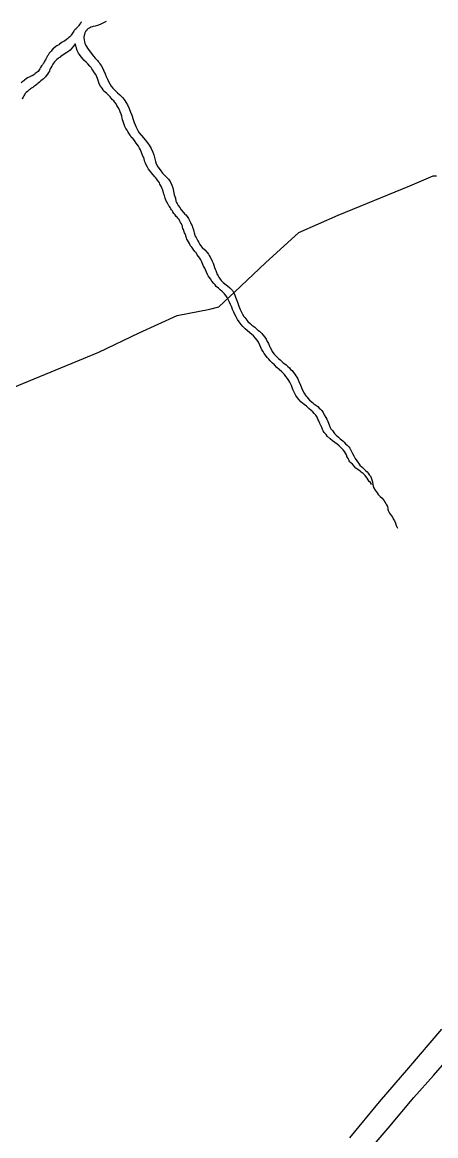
# Model space of a CAD drawing. Header units: inches. Extents: x 341797 to 347342, y 1572885 to 1580736.
# Drawn here: x 344900 to 345326, y 1575723 to 1576873 of the extents above; entities that cross this region are included whole.
import ezdxf

# ---------------------------------------------------------------- set-up
doc = ezdxf.new("R2010")
doc.units = ezdxf.units.IN
doc.header["$MEASUREMENT"] = 0
doc.layers.add('PLATS', color=6, linetype='Continuous')
doc.layers.add('STREAMS', color=131, linetype='Continuous')

msp = doc.modelspace()

# ---------------------------------------------------------------- linework, layer by layer
at = {"layer": 'PLATS', "color": 0}
for p, q in [((345299.5, 1576704.2), (345323.7, 1576714.3)), ((345323.7, 1576714.3), (345327.2, 1576714.4)), ((345225.7, 1576673.9), (345299.5, 1576704.2)), ((345184.9, 1576656.1), (345225.7, 1576673.9)), ((345150.8, 1576624.6), (345184.9, 1576656.1)), ((345118.9, 1576594.5), (345150.8, 1576624.6)), ((345102.6, 1576579.2), (345118.9, 1576594.5)), ((345059.7, 1576570.3), (345093.3, 1576576.6)), ((345093.3, 1576576.6), (345102.6, 1576579.2)), ((345020.5, 1576552.2), (345059.7, 1576570.3)), ((344978.6, 1576532.2), (345020.5, 1576552.2)), ((344884.5, 1576493.3), (344978.6, 1576532.2)), ((345298.5, 1575793.3), (345332.6, 1575833.1)), ((345323.8, 1575785.4), (345338.2, 1575801.4)), ((345268.4, 1575758.2), (345298.5, 1575793.3)), ((345303.8, 1575762.4), (345323.8, 1575785.4)), ((345237.8, 1575720.8), (345268.4, 1575758.2)), ((345277.3, 1575731), (345303.8, 1575762.4)), ((345250.3, 1575699.4), (345277.3, 1575731))]:
    msp.add_line(p, q, dxfattribs=at)
at = {"layer": 'STREAMS'}
for p, q in [((344958.8, 1576870.8), (344958.2, 1576869.9)), ((344959.9, 1576872.1), (344958.8, 1576870.8)), ((344960.3, 1576872.7), (344959.9, 1576872.1)), ((344960.7, 1576873.2), (344960.3, 1576872.7)), ((344980.9, 1576871.1), (344978.5, 1576870.1)), ((344982.2, 1576871.8), (344980.9, 1576871.1)), ((344984.3, 1576872.7), (344982.2, 1576871.8)), ((344986.2, 1576873.7), (344984.3, 1576872.7)), ((344949.7, 1576859), (344948.8, 1576858.2)), ((344950.3, 1576859.8), (344949.7, 1576859)), ((344951.5, 1576861.8), (344950.3, 1576859.8)), ((344952.2, 1576862.7), (344951.5, 1576861.8)), ((344952.8, 1576863.8), (344952.2, 1576862.7)), ((344953.4, 1576864.6), (344952.8, 1576863.8)), ((344954.2, 1576865.5), (344953.4, 1576864.6)), ((344955.4, 1576866.4), (344954.2, 1576865.5)), ((344955.8, 1576867), (344955.4, 1576866.4)), ((344956.2, 1576867.5), (344955.8, 1576867)), ((344956.8, 1576868.1), (344956.2, 1576867.5)), ((344957.7, 1576869.2), (344956.8, 1576868.1)), ((344958.2, 1576869.9), (344957.7, 1576869.2)), ((344963.5, 1576859.3), (344963.3, 1576857.8)), ((344963.8, 1576860.3), (344963.5, 1576859.3)), ((344964.4, 1576862.2), (344963.8, 1576860.3)), ((344965.1, 1576863.4), (344964.4, 1576862.2)), ((344965.9, 1576864.3), (344965.1, 1576863.4)), ((344966.5, 1576865.3), (344965.9, 1576864.3)), ((344967.3, 1576866.2), (344966.5, 1576865.3)), ((344968.1, 1576866.8), (344967.3, 1576866.2)), ((344969.6, 1576867.5), (344968.1, 1576866.8)), ((344970.4, 1576867.9), (344969.6, 1576867.5)), ((344971.9, 1576868.3), (344970.4, 1576867.9)), ((344973, 1576868.7), (344971.9, 1576868.3)), ((344975, 1576869.2), (344973, 1576868.7)), ((344977.2, 1576869.6), (344975, 1576869.2)), ((344978.5, 1576870.1), (344977.2, 1576869.6)), ((344934.2, 1576848.1), (344932.2, 1576846.5)), ((344935.4, 1576848.8), (344934.2, 1576848.1)), ((344937.6, 1576849.9), (344935.4, 1576848.8)), ((344938.1, 1576850.4), (344937.6, 1576849.9)), ((344940.9, 1576852.4), (344938.1, 1576850.4)), ((344942.6, 1576853.2), (344940.9, 1576852.4)), ((344943.7, 1576854), (344942.6, 1576853.2)), ((344944.9, 1576854.8), (344943.7, 1576854)), ((344946.9, 1576856.4), (344944.9, 1576854.8)), ((344947.9, 1576857.3), (344946.9, 1576856.4)), ((344948.8, 1576858.2), (344947.9, 1576857.3)), ((344952.6, 1576848.4), (344951, 1576846.5)), ((344954.4, 1576850.9), (344952.6, 1576848.4)), ((344954.6, 1576850.3), (344954.4, 1576850.9)), ((344955, 1576848.9), (344954.6, 1576850.3)), ((344955.5, 1576847.5), (344955, 1576848.9)), ((344955.7, 1576846.6), (344955.5, 1576847.5)), ((344963.3, 1576857.8), (344963.3, 1576857)), ((344963.3, 1576857), (344963.5, 1576855.1)), ((344963.5, 1576855.1), (344963.9, 1576852.9)), ((344963.9, 1576852.9), (344964.3, 1576851.4)), ((344964.3, 1576851.4), (344965.3, 1576849.1)), ((344965.3, 1576849.1), (344965.9, 1576848.1)), ((344965.9, 1576848.1), (344967.1, 1576846.5)), ((344924.7, 1576836.2), (344924, 1576834.8)), ((344925.4, 1576837.6), (344924.7, 1576836.2)), ((344925.8, 1576838.3), (344925.4, 1576837.6)), ((344926.3, 1576839.1), (344925.8, 1576838.3)), ((344927.6, 1576841), (344926.3, 1576839.1)), ((344928.2, 1576841.7), (344927.6, 1576841)), ((344928.9, 1576842.5), (344928.2, 1576841.7)), ((344929.5, 1576843.3), (344928.9, 1576842.5)), ((344930.2, 1576844.1), (344929.5, 1576843.3)), ((344931.7, 1576846), (344930.2, 1576844.1)), ((344932.2, 1576846.5), (344931.7, 1576846)), ((344937.6, 1576836.5), (344936.7, 1576835.8)), ((344938.7, 1576837.2), (344937.6, 1576836.5)), ((344939.6, 1576837.9), (344938.7, 1576837.2)), ((344940.6, 1576838.5), (344939.6, 1576837.9)), ((344943, 1576840.2), (344940.6, 1576838.5)), ((344945.7, 1576841.9), (344943, 1576840.2)), ((344947.9, 1576843.2), (344945.7, 1576841.9)), ((344949.3, 1576844.4), (344947.9, 1576843.2)), ((344951, 1576846.5), (344949.3, 1576844.4)), ((344956, 1576845.1), (344955.7, 1576846.6)), ((344956.5, 1576843.8), (344956, 1576845.1)), ((344957.1, 1576842.7), (344956.5, 1576843.8)), ((344957.9, 1576841.1), (344957.1, 1576842.7)), ((344958.8, 1576839.9), (344957.9, 1576841.1)), ((344959.5, 1576838.6), (344958.8, 1576839.9)), ((344960.8, 1576836.9), (344959.5, 1576838.6)), ((344962.1, 1576835.3), (344960.8, 1576836.9)), ((344967.1, 1576846.5), (344968.9, 1576843.9)), ((344968.9, 1576843.9), (344970.2, 1576842.3)), ((344970.2, 1576842.3), (344972, 1576839.8)), ((344972, 1576839.8), (344973.3, 1576838.1)), ((344973.3, 1576838.1), (344975.1, 1576836)), ((344975.1, 1576836), (344977.4, 1576833.5)), ((344917.9, 1576825.1), (344917.3, 1576824)), ((344918.4, 1576826.2), (344917.9, 1576825.1)), ((344919.7, 1576828), (344918.4, 1576826.2)), ((344920.1, 1576828.4), (344919.7, 1576828)), ((344920.5, 1576829), (344920.1, 1576828.4)), ((344921, 1576829.7), (344920.5, 1576829)), ((344921.5, 1576830.5), (344921, 1576829.7)), ((344921.9, 1576831.2), (344921.5, 1576830.5)), ((344922.5, 1576832.3), (344921.9, 1576831.2)), ((344923.1, 1576833.2), (344922.5, 1576832.3)), ((344923.5, 1576833.8), (344923.1, 1576833.2)), ((344924, 1576834.8), (344923.5, 1576833.8)), ((344928.3, 1576824.5), (344927.7, 1576822.7)), ((344929.3, 1576826), (344928.3, 1576824.5)), ((344930.2, 1576827.8), (344929.3, 1576826)), ((344931.2, 1576829.8), (344930.2, 1576827.8)), ((344932, 1576831), (344931.2, 1576829.8)), ((344932.9, 1576832.1), (344932, 1576831)), ((344934.3, 1576833.5), (344932.9, 1576832.1)), ((344935.5, 1576834.6), (344934.3, 1576833.5)), ((344936.7, 1576835.8), (344935.5, 1576834.6)), ((344963.4, 1576834), (344962.1, 1576835.3)), ((344965.6, 1576831.8), (344963.4, 1576834)), ((344967.5, 1576830), (344965.6, 1576831.8)), ((344969.6, 1576827.7), (344967.5, 1576830)), ((344970.7, 1576826.3), (344969.6, 1576827.7)), ((344971.6, 1576825.1), (344970.7, 1576826.3)), ((344972.7, 1576823.7), (344971.6, 1576825.1)), ((344977.4, 1576833.5), (344978.2, 1576832.4)), ((344978.2, 1576832.4), (344978.9, 1576831.6)), ((344978.9, 1576831.6), (344979.9, 1576830.3)), ((344979.9, 1576830.3), (344981, 1576828.4)), ((344981, 1576828.4), (344982.4, 1576826)), ((344982.4, 1576826), (344983.5, 1576823.6)), ((344902, 1576813.3), (344901.2, 1576812.6)), ((344903.9, 1576814.6), (344902, 1576813.3)), ((344905.3, 1576815.6), (344903.9, 1576814.6)), ((344907.4, 1576816.7), (344905.3, 1576815.6)), ((344907.9, 1576817), (344907.4, 1576816.7)), ((344909.8, 1576817.9), (344907.9, 1576817)), ((344911.7, 1576818.9), (344909.8, 1576817.9)), ((344913.2, 1576820), (344911.7, 1576818.9)), ((344915.1, 1576821.4), (344913.2, 1576820)), ((344916.2, 1576822.3), (344915.1, 1576821.4)), ((344917.3, 1576824), (344916.2, 1576822.3)), ((344920.4, 1576813.6), (344918.8, 1576812.5)), ((344921.4, 1576814.2), (344920.4, 1576813.6)), ((344922.7, 1576815.6), (344921.4, 1576814.2)), ((344923.7, 1576816.8), (344922.7, 1576815.6)), ((344924.4, 1576817.9), (344923.7, 1576816.8)), ((344925.8, 1576819.4), (344924.4, 1576817.9)), ((344926.8, 1576821.2), (344925.8, 1576819.4)), ((344927.7, 1576822.7), (344926.8, 1576821.2)), ((344974.3, 1576821), (344972.7, 1576823.7)), ((344975.5, 1576819.1), (344974.3, 1576821)), ((344976.6, 1576816.7), (344975.5, 1576819.1)), ((344977.3, 1576814.9), (344976.6, 1576816.7)), ((344977.9, 1576812.9), (344977.3, 1576814.9)), ((344978.4, 1576811.9), (344977.9, 1576812.9)), ((344983.5, 1576823.6), (344985.1, 1576819.8)), ((344985.1, 1576819.8), (344986.2, 1576817)), ((344986.2, 1576817), (344987.5, 1576814.2)), ((344987.5, 1576814.2), (344988.5, 1576812.5)), ((344900.4, 1576812), (344898.5, 1576810.4)), ((344901.2, 1576812.6), (344900.4, 1576812)), ((344905, 1576801.5), (344903.9, 1576800.5)), ((344905.8, 1576802.4), (344905, 1576801.5)), ((344906.7, 1576803.2), (344905.8, 1576802.4)), ((344907.5, 1576803.8), (344906.7, 1576803.2)), ((344908.1, 1576804.2), (344907.5, 1576803.8)), ((344909.3, 1576804.9), (344908.1, 1576804.2)), ((344910.5, 1576805.8), (344909.3, 1576804.9)), ((344911.6, 1576806.6), (344910.5, 1576805.8)), ((344912.2, 1576807), (344911.6, 1576806.6)), ((344913.3, 1576807.7), (344912.2, 1576807)), ((344914.1, 1576808.3), (344913.3, 1576807.7)), ((344915, 1576809.1), (344914.1, 1576808.3)), ((344916.2, 1576810.1), (344915, 1576809.1)), ((344917.6, 1576811.2), (344916.2, 1576810.1)), ((344918.8, 1576812.5), (344917.6, 1576811.2)), ((344979.2, 1576809.6), (344978.4, 1576811.9)), ((344980.5, 1576807.1), (344979.2, 1576809.6)), ((344982, 1576804.9), (344980.5, 1576807.1)), ((344983.3, 1576803.2), (344982, 1576804.9)), ((344984, 1576802), (344983.3, 1576803.2)), ((344986.5, 1576799.8), (344984, 1576802)), ((344988.5, 1576812.5), (344990, 1576809.6)), ((344990, 1576809.6), (344991.6, 1576807.1)), ((344991.6, 1576807.1), (344993.2, 1576805.1)), ((344993.2, 1576805.1), (344994.8, 1576803.4)), ((344994.8, 1576803.4), (344996.7, 1576801.7)), ((344996.7, 1576801.7), (344998.1, 1576800.3)), ((344900.1, 1576794.6), (344899.5, 1576793.5)), ((344900.6, 1576795.6), (344900.1, 1576794.6)), ((344901.1, 1576796.4), (344900.6, 1576795.6)), ((344901.4, 1576797.1), (344901.1, 1576796.4)), ((344902, 1576798.2), (344901.4, 1576797.1)), ((344902.5, 1576799), (344902, 1576798.2)), ((344903.2, 1576799.8), (344902.5, 1576799)), ((344903.9, 1576800.5), (344903.2, 1576799.8)), ((344988.2, 1576798), (344986.5, 1576799.8)), ((344990.3, 1576795.9), (344988.2, 1576798)), ((344992.6, 1576793.3), (344990.3, 1576795.9)), ((344994.1, 1576791.8), (344992.6, 1576793.3)), ((344994.9, 1576791), (344994.1, 1576791.8)), ((344996.5, 1576788.7), (344994.9, 1576791)), ((344998.1, 1576800.3), (345000.4, 1576798.2)), ((345000.4, 1576798.2), (345003.1, 1576795.4)), ((345003.1, 1576795.4), (345004.9, 1576793.3)), ((345004.9, 1576793.3), (345006.6, 1576790.7)), ((345006.6, 1576790.7), (345008.4, 1576787.7)), ((344997.3, 1576787.1), (344996.5, 1576788.7)), ((344998.6, 1576785), (344997.3, 1576787.1)), ((344999.9, 1576782.6), (344998.6, 1576785)), ((345000.8, 1576780.6), (344999.9, 1576782.6)), ((345001.6, 1576778.3), (345000.8, 1576780.6)), ((345008.4, 1576787.7), (345010.1, 1576784.1)), ((345010.1, 1576784.1), (345011.4, 1576780.3)), ((345011.4, 1576780.3), (345012.6, 1576777.1)), ((345002.3, 1576776.2), (345001.6, 1576778.3)), ((345002.7, 1576774.1), (345002.3, 1576776.2)), ((345003.2, 1576772.4), (345002.7, 1576774.1)), ((345003.7, 1576770.7), (345003.2, 1576772.4)), ((345004.5, 1576768.5), (345003.7, 1576770.7)), ((345005.7, 1576765.3), (345004.5, 1576768.5)), ((345012.6, 1576777.1), (345014.1, 1576772.7)), ((345014.1, 1576772.7), (345015.3, 1576769.6)), ((345015.3, 1576769.6), (345017.2, 1576764.9)), ((345006.7, 1576763.3), (345005.7, 1576765.3)), ((345007.9, 1576761.7), (345006.7, 1576763.3)), ((345008.7, 1576760.2), (345007.9, 1576761.7)), ((345009.6, 1576758.4), (345008.7, 1576760.2)), ((345010.9, 1576756.3), (345009.6, 1576758.4)), ((345012.1, 1576754.3), (345010.9, 1576756.3)), ((345017.2, 1576764.9), (345019, 1576761.2)), ((345019, 1576761.2), (345020.4, 1576758.9)), ((345020.4, 1576758.9), (345024.9, 1576753.7)), ((345014.1, 1576752.6), (345012.1, 1576754.3)), ((345015.5, 1576750.9), (345014.1, 1576752.6)), ((345016.5, 1576749.4), (345015.5, 1576750.9)), ((345018.4, 1576746.9), (345016.5, 1576749.4)), ((345019.6, 1576745.1), (345018.4, 1576746.9)), ((345020.6, 1576743.1), (345019.6, 1576745.1)), ((345024.9, 1576753.7), (345028, 1576749.9)), ((345028, 1576749.9), (345030.8, 1576746)), ((345030.8, 1576746), (345032.7, 1576742.6)), ((345021.6, 1576741.2), (345020.6, 1576743.1)), ((345022.9, 1576738.7), (345021.6, 1576741.2)), ((345024.2, 1576734.9), (345022.9, 1576738.7)), ((345025.2, 1576733.3), (345024.2, 1576734.9)), ((345026, 1576730.3), (345025.2, 1576733.3)), ((345032.7, 1576742.6), (345034.4, 1576739)), ((345034.4, 1576739), (345035.3, 1576736.1)), ((345035.3, 1576736.1), (345036, 1576733.4)), ((345036, 1576733.4), (345037.1, 1576729.1)), ((345026.1, 1576729), (345026, 1576730.3)), ((345026.7, 1576727.6), (345026.1, 1576729)), ((345027.4, 1576726), (345026.7, 1576727.6)), ((345028.8, 1576723.5), (345027.4, 1576726)), ((345030, 1576721.4), (345028.8, 1576723.5)), ((345032.1, 1576719), (345030, 1576721.4)), ((345037.1, 1576729.1), (345037.7, 1576726.7)), ((345037.7, 1576726.7), (345039.5, 1576723.7)), ((345039.5, 1576723.7), (345041.9, 1576720.5)), ((345033, 1576717.4), (345032.1, 1576719)), ((345034.8, 1576715.6), (345033, 1576717.4)), ((345036.5, 1576713.4), (345034.8, 1576715.6)), ((345037.5, 1576712.3), (345036.5, 1576713.4)), ((345038.4, 1576711), (345037.5, 1576712.3)), ((345039.2, 1576710.1), (345038.4, 1576711)), ((345040.4, 1576708.5), (345039.2, 1576710.1)), ((345041.9, 1576720.5), (345044.5, 1576717.2)), ((345044.5, 1576717.2), (345047.1, 1576714.4)), ((345047.1, 1576714.4), (345050.5, 1576711)), ((345050.5, 1576711), (345052.3, 1576708.6)), ((345041.4, 1576707.1), (345040.4, 1576708.5)), ((345041.8, 1576705.9), (345041.4, 1576707.1)), ((345043.3, 1576703), (345041.8, 1576705.9)), ((345044, 1576701.2), (345043.3, 1576703)), ((345044.8, 1576699.7), (345044, 1576701.2)), ((345045.1, 1576698.5), (345044.8, 1576699.7)), ((345045.8, 1576695.4), (345045.1, 1576698.5)), ((345052.3, 1576708.6), (345053.9, 1576704.9)), ((345053.9, 1576704.9), (345054.9, 1576702.1)), ((345054.9, 1576702.1), (345055.8, 1576698.7)), ((345055.8, 1576698.7), (345056.6, 1576694.9)), ((345046.3, 1576694.3), (345045.8, 1576695.4)), ((345046.8, 1576692.9), (345046.3, 1576694.3)), ((345047.2, 1576691.5), (345046.8, 1576692.9)), ((345047.6, 1576690.4), (345047.2, 1576691.5)), ((345048.3, 1576688.7), (345047.6, 1576690.4)), ((345048.6, 1576688), (345048.3, 1576688.7)), ((345049.2, 1576686.8), (345048.6, 1576688)), ((345049.5, 1576686.1), (345049.2, 1576686.8)), ((345056.6, 1576694.9), (345057.7, 1576691.4)), ((345057.7, 1576691.4), (345058.3, 1576688.3)), ((345058.3, 1576688.3), (345058.9, 1576687)), ((345058.9, 1576687), (345059.4, 1576685.9)), ((345050.2, 1576684.8), (345049.5, 1576686.1)), ((345051.1, 1576683.6), (345050.2, 1576684.8)), ((345051.6, 1576682.8), (345051.1, 1576683.6)), ((345052.4, 1576681.6), (345051.6, 1576682.8)), ((345053.1, 1576680.5), (345052.4, 1576681.6)), ((345053.7, 1576679.5), (345053.1, 1576680.5)), ((345054.3, 1576678.5), (345053.7, 1576679.5)), ((345055.1, 1576677.3), (345054.3, 1576678.5)), ((345056.1, 1576675.6), (345055.1, 1576677.3)), ((345057.6, 1576674.1), (345056.1, 1576675.6)), ((345059.4, 1576685.9), (345060.6, 1576683.9)), ((345060.6, 1576683.9), (345062.2, 1576681.6)), ((345062.2, 1576681.6), (345063.7, 1576679.4)), ((345063.7, 1576679.4), (345066.2, 1576676.5)), ((345066.2, 1576676.5), (345067.5, 1576675)), ((345067.5, 1576675), (345068.6, 1576674.1)), ((345058.6, 1576672.6), (345057.6, 1576674.1)), ((345059.4, 1576671.8), (345058.6, 1576672.6)), ((345060.3, 1576670.7), (345059.4, 1576671.8)), ((345061.5, 1576669.2), (345060.3, 1576670.7)), ((345062.3, 1576667.8), (345061.5, 1576669.2)), ((345063.1, 1576666.2), (345062.3, 1576667.8)), ((345063.9, 1576664.9), (345063.1, 1576666.2)), ((345064.4, 1576664), (345063.9, 1576664.9)), ((345064.9, 1576662.4), (345064.4, 1576664)), ((345068.6, 1576674.1), (345069.9, 1576672.6)), ((345069.9, 1576672.6), (345071.2, 1576670.5)), ((345071.2, 1576670.5), (345072.3, 1576668.2)), ((345072.3, 1576668.2), (345073.4, 1576666.2)), ((345073.4, 1576666.2), (345074.4, 1576663.9)), ((345074.4, 1576663.9), (345074.9, 1576662.8)), ((345065.2, 1576661.3), (345064.9, 1576662.4)), ((345065.5, 1576660.2), (345065.2, 1576661.3)), ((345066.1, 1576659.2), (345065.5, 1576660.2)), ((345066.7, 1576656.7), (345066.1, 1576659.2)), ((345067.1, 1576655.7), (345066.7, 1576656.7)), ((345067.7, 1576654.7), (345067.1, 1576655.7)), ((345068.1, 1576653.7), (345067.7, 1576654.7)), ((345068.4, 1576653), (345068.1, 1576653.7)), ((345068.5, 1576652), (345068.4, 1576653)), ((345068.7, 1576651), (345068.5, 1576652)), ((345074.9, 1576662.8), (345075.4, 1576661.6)), ((345075.4, 1576661.6), (345076.3, 1576658.8)), ((345076.3, 1576658.8), (345076.7, 1576656.8)), ((345076.7, 1576656.8), (345077, 1576655.6)), ((345077, 1576655.6), (345078.2, 1576652.3)), ((345078.2, 1576652.3), (345079, 1576650.8)), ((345069.1, 1576650.4), (345068.7, 1576651)), ((345069.5, 1576649.2), (345069.1, 1576650.4)), ((345070.1, 1576648), (345069.5, 1576649.2)), ((345071.2, 1576646.2), (345070.1, 1576648)), ((345072.1, 1576644.5), (345071.2, 1576646.2)), ((345073.2, 1576642.3), (345072.1, 1576644.5)), ((345074.6, 1576640.7), (345073.2, 1576642.3)), ((345075.5, 1576639.7), (345074.6, 1576640.7)), ((345079, 1576650.8), (345081, 1576647.4)), ((345081, 1576647.4), (345082, 1576645.5)), ((345082, 1576645.5), (345082.9, 1576643.5)), ((345082.9, 1576643.5), (345083.7, 1576642.4)), ((345083.7, 1576642.4), (345085.4, 1576640.6)), ((345085.4, 1576640.6), (345088, 1576638)), ((345076.8, 1576637.8), (345075.5, 1576639.7)), ((345077.8, 1576636.4), (345076.8, 1576637.8)), ((345079.4, 1576634.5), (345077.8, 1576636.4)), ((345080.3, 1576633), (345079.4, 1576634.5)), ((345081.7, 1576631), (345080.3, 1576633)), ((345082.9, 1576629.6), (345081.7, 1576631)), ((345084, 1576627.7), (345082.9, 1576629.6)), ((345088, 1576638), (345090.4, 1576635.2)), ((345090.4, 1576635.2), (345091.8, 1576633.4)), ((345091.8, 1576633.4), (345092.7, 1576632.1)), ((345092.7, 1576632.1), (345093.6, 1576630.4)), ((345093.6, 1576630.4), (345094.8, 1576628.1)), ((345084.6, 1576626.2), (345084, 1576627.7)), ((345085.2, 1576624.5), (345084.6, 1576626.2)), ((345086, 1576622.8), (345085.2, 1576624.5)), ((345086.8, 1576621.1), (345086, 1576622.8)), ((345087.9, 1576619), (345086.8, 1576621.1)), ((345088.6, 1576617.3), (345087.9, 1576619)), ((345094.8, 1576628.1), (345095.6, 1576626.3)), ((345095.6, 1576626.3), (345096.5, 1576624.2)), ((345096.5, 1576624.2), (345097.2, 1576622.1)), ((345097.2, 1576622.1), (345098.1, 1576619.9)), ((345098.1, 1576619.9), (345098.7, 1576618.1)), ((345098.7, 1576618.1), (345099.4, 1576616.6)), ((345089.8, 1576614.8), (345088.6, 1576617.3)), ((345090.9, 1576612.6), (345089.8, 1576614.8)), ((345091.4, 1576611.3), (345090.9, 1576612.6)), ((345092.4, 1576609.9), (345091.4, 1576611.3)), ((345093.8, 1576608), (345092.4, 1576609.9)), ((345095.4, 1576605.7), (345093.8, 1576608)), ((345099.4, 1576616.6), (345100.1, 1576614.6)), ((345100.1, 1576614.6), (345100.6, 1576613.3)), ((345100.6, 1576613.3), (345101.8, 1576611.1)), ((345101.8, 1576611.1), (345102.5, 1576609.7)), ((345102.5, 1576609.7), (345103.9, 1576607.9)), ((345103.9, 1576607.9), (345105, 1576606.5)), ((345105, 1576606.5), (345107.1, 1576604.3)), ((345097.2, 1576603.3), (345095.4, 1576605.7)), ((345098.6, 1576601.9), (345097.2, 1576603.3)), ((345099.8, 1576600.3), (345098.6, 1576601.9)), ((345102, 1576598.3), (345099.8, 1576600.3)), ((345103.8, 1576596.7), (345102, 1576598.3)), ((345105.5, 1576595.2), (345103.8, 1576596.7)), ((345107, 1576593.9), (345105.5, 1576595.2)), ((345107.1, 1576604.3), (345110, 1576601.9)), ((345110, 1576601.9), (345111.6, 1576600.7)), ((345111.6, 1576600.7), (345113.9, 1576598.9)), ((345113.9, 1576598.9), (345115, 1576597.8)), ((345115, 1576597.8), (345116.5, 1576595.9)), ((345116.5, 1576595.9), (345117.2, 1576594.6)), ((345117.2, 1576594.6), (345118.5, 1576592.2)), ((345108.2, 1576592.6), (345107, 1576593.9)), ((345109.8, 1576590.9), (345108.2, 1576592.6)), ((345111.2, 1576588.8), (345109.8, 1576590.9)), ((345112.3, 1576586.6), (345111.2, 1576588.8)), ((345113, 1576584.6), (345112.3, 1576586.6)), ((345114.4, 1576581.5), (345113, 1576584.6)), ((345118.5, 1576592.2), (345119.7, 1576589.1)), ((345119.7, 1576589.1), (345121, 1576585.6)), ((345121, 1576585.6), (345122.1, 1576582.8)), ((345115.8, 1576578.7), (345114.4, 1576581.5)), ((345116.5, 1576576.5), (345115.8, 1576578.7)), ((345117.9, 1576573.5), (345116.5, 1576576.5)), ((345119, 1576571.2), (345117.9, 1576573.5)), ((345122.1, 1576582.8), (345123.2, 1576579.7)), ((345123.2, 1576579.7), (345124.6, 1576576.3)), ((345124.6, 1576576.3), (345125.6, 1576574.2)), ((345125.6, 1576574.2), (345126.9, 1576571.6)), ((345126.9, 1576571.6), (345128.4, 1576569.2)), ((345120.3, 1576568.8), (345119, 1576571.2)), ((345121.9, 1576566.1), (345120.3, 1576568.8)), ((345123.6, 1576563.6), (345121.9, 1576566.1)), ((345125.7, 1576560.9), (345123.6, 1576563.6)), ((345127.4, 1576558.9), (345125.7, 1576560.9)), ((345128.4, 1576569.2), (345129.3, 1576568)), ((345129.3, 1576568), (345131.4, 1576565.4)), ((345131.4, 1576565.4), (345132.5, 1576564)), ((345132.5, 1576564), (345135.2, 1576561.7)), ((345135.2, 1576561.7), (345136.7, 1576560.3)), ((345136.7, 1576560.3), (345139.5, 1576558)), ((345129.8, 1576556.5), (345127.4, 1576558.9)), ((345131.7, 1576554.6), (345129.8, 1576556.5)), ((345134.4, 1576552.2), (345131.7, 1576554.6)), ((345136.5, 1576550.7), (345134.4, 1576552.2)), ((345138.1, 1576549.1), (345136.5, 1576550.7)), ((345140, 1576547.1), (345138.1, 1576549.1)), ((345139.5, 1576558), (345142.8, 1576555.2)), ((345142.8, 1576555.2), (345144.3, 1576554)), ((345144.3, 1576554), (345146.7, 1576551.7)), ((345146.7, 1576551.7), (345147.9, 1576550.2)), ((345147.9, 1576550.2), (345149.8, 1576547.8)), ((345141.9, 1576544.9), (345140, 1576547.1)), ((345143.3, 1576542.5), (345141.9, 1576544.9)), ((345144.7, 1576539.6), (345143.3, 1576542.5)), ((345146, 1576537), (345144.7, 1576539.6)), ((345146.9, 1576534.9), (345146, 1576537)), ((345149.8, 1576547.8), (345151.2, 1576545.7)), ((345151.2, 1576545.7), (345152.5, 1576543.3)), ((345152.5, 1576543.3), (345153.6, 1576541.3)), ((345153.6, 1576541.3), (345154.8, 1576538.5)), ((345154.8, 1576538.5), (345155.4, 1576537.1)), ((345155.4, 1576537.1), (345156.7, 1576534.6)), ((345148.1, 1576533.1), (345146.9, 1576534.9)), ((345149.3, 1576530.8), (345148.1, 1576533.1)), ((345150.5, 1576529.2), (345149.3, 1576530.8)), ((345152.4, 1576526.8), (345150.5, 1576529.2)), ((345154, 1576525.2), (345152.4, 1576526.8)), ((345156.7, 1576534.6), (345157.5, 1576533.2)), ((345157.5, 1576533.2), (345158.3, 1576532)), ((345158.3, 1576532), (345159.7, 1576530.4)), ((345159.7, 1576530.4), (345160.4, 1576529.6)), ((345160.4, 1576529.6), (345161.9, 1576527.9)), ((345161.9, 1576527.9), (345163.1, 1576526.7)), ((345163.1, 1576526.7), (345164.2, 1576525.8)), ((345164.2, 1576525.8), (345165.7, 1576524.5)), ((345155.4, 1576523.3), (345154, 1576525.2)), ((345157.8, 1576520.9), (345155.4, 1576523.3)), ((345159.8, 1576519.1), (345157.8, 1576520.9)), ((345162.4, 1576516.6), (345159.8, 1576519.1)), ((345164.7, 1576514.3), (345162.4, 1576516.6)), ((345167.6, 1576512.1), (345164.7, 1576514.3)), ((345165.7, 1576524.5), (345166.8, 1576523.5)), ((345166.8, 1576523.5), (345167.8, 1576522.4)), ((345167.8, 1576522.4), (345169, 1576521.4)), ((345169, 1576521.4), (345170.5, 1576520.3)), ((345170.5, 1576520.3), (345172, 1576519.1)), ((345172, 1576519.1), (345173.8, 1576517.6)), ((345173.8, 1576517.6), (345175.5, 1576516)), ((345175.5, 1576516), (345176.6, 1576514.6)), ((345176.6, 1576514.6), (345178, 1576513.3)), ((345170.1, 1576509.4), (345167.6, 1576512.1)), ((345171.6, 1576507.3), (345170.1, 1576509.4)), ((345173.4, 1576505.1), (345171.6, 1576507.3)), ((345174.6, 1576503), (345173.4, 1576505.1)), ((345175.7, 1576501.4), (345174.6, 1576503)), ((345178, 1576513.3), (345179.6, 1576511.2)), ((345179.6, 1576511.2), (345180.9, 1576509.7)), ((345180.9, 1576509.7), (345182.1, 1576508)), ((345182.1, 1576508), (345183.1, 1576506.4)), ((345183.1, 1576506.4), (345183.9, 1576504.7)), ((345183.9, 1576504.7), (345185.2, 1576501.9)), ((345176.4, 1576499.9), (345175.7, 1576501.4)), ((345177.4, 1576498), (345176.4, 1576499.9)), ((345178.4, 1576494.9), (345177.4, 1576498)), ((345179.3, 1576493.1), (345178.4, 1576494.9)), ((345180.5, 1576490.4), (345179.3, 1576493.1)), ((345185.2, 1576501.9), (345186.7, 1576498.1)), ((345186.7, 1576498.1), (345187.5, 1576496.5)), ((345187.5, 1576496.5), (345188.8, 1576493.1)), ((345188.8, 1576493.1), (345190.4, 1576489.9)), ((345181.9, 1576487.7), (345180.5, 1576490.4)), ((345183.5, 1576485.2), (345181.9, 1576487.7)), ((345185.3, 1576483.1), (345183.5, 1576485.2)), ((345187.2, 1576481.1), (345185.3, 1576483.1)), ((345188.7, 1576479.8), (345187.2, 1576481.1)), ((345190.4, 1576478.2), (345188.7, 1576479.8)), ((345190.4, 1576489.9), (345192.1, 1576487.4)), ((345192.1, 1576487.4), (345193.2, 1576486.1)), ((345193.2, 1576486.1), (345196.2, 1576482.9)), ((345196.2, 1576482.9), (345199, 1576480.5)), ((345199, 1576480.5), (345200.6, 1576478.9)), ((345192.8, 1576476.4), (345190.4, 1576478.2)), ((345195.5, 1576474.1), (345192.8, 1576476.4)), ((345197.7, 1576472.2), (345195.5, 1576474.1)), ((345199.5, 1576470.6), (345197.7, 1576472.2)), ((345201, 1576469), (345199.5, 1576470.6)), ((345200.6, 1576478.9), (345202.5, 1576477.5)), ((345202.5, 1576467.2), (345201, 1576469)), ((345202.5, 1576477.5), (345204.6, 1576476.1)), ((345204.6, 1576476.1), (345206, 1576474.6)), ((345206, 1576474.6), (345207.3, 1576473.5)), ((345207.3, 1576473.5), (345208.7, 1576472)), ((345208.7, 1576472), (345209.4, 1576470.9)), ((345209.4, 1576470.9), (345210.2, 1576469.9)), ((345210.2, 1576469.9), (345211.3, 1576467.6)), ((345203.8, 1576465.2), (345202.5, 1576467.2)), ((345204.8, 1576463.3), (345203.8, 1576465.2)), ((345205.5, 1576461.3), (345204.8, 1576463.3)), ((345206.7, 1576458.8), (345205.5, 1576461.3)), ((345207.7, 1576456.6), (345206.7, 1576458.8)), ((345208.6, 1576454.5), (345207.7, 1576456.6)), ((345211.3, 1576467.6), (345212.8, 1576464.8)), ((345212.8, 1576464.8), (345213.8, 1576463.1)), ((345213.8, 1576463.1), (345215, 1576460.6)), ((345215, 1576460.6), (345216.3, 1576457.4)), ((345216.3, 1576457.4), (345217.4, 1576454.7)), ((345209.4, 1576452.4), (345208.6, 1576454.5)), ((345210.1, 1576451.2), (345209.4, 1576452.4)), ((345211.3, 1576449.5), (345210.1, 1576451.2)), ((345213.1, 1576447.3), (345211.3, 1576449.5)), ((345214.4, 1576445.6), (345213.1, 1576447.3)), ((345217.4, 1576442.9), (345214.4, 1576445.6)), ((345217.4, 1576454.7), (345218.2, 1576453.3)), ((345218.2, 1576453.3), (345219.7, 1576451.4)), ((345219.7, 1576451.4), (345221.9, 1576448.5)), ((345221.9, 1576448.5), (345223.6, 1576446.7)), ((345223.6, 1576446.7), (345226, 1576444.5)), ((345219.8, 1576440.9), (345217.4, 1576442.9)), ((345222.3, 1576439.1), (345219.8, 1576440.9)), ((345224.5, 1576437.3), (345222.3, 1576439.1)), ((345226.5, 1576435.5), (345224.5, 1576437.3)), ((345226, 1576444.5), (345227.7, 1576442.9)), ((345229.3, 1576432.9), (345226.5, 1576435.5)), ((345227.7, 1576442.9), (345230.3, 1576440.6)), ((345230.3, 1576440.6), (345231.8, 1576439.4)), ((345231.8, 1576439.4), (345233.3, 1576437.7)), ((345233.3, 1576437.7), (345234.9, 1576436.2)), ((345234.9, 1576436.2), (345235.8, 1576435.3)), ((345235.8, 1576435.3), (345236.7, 1576434.5)), ((345236.7, 1576434.5), (345237.5, 1576433.3)), ((345237.5, 1576433.3), (345238.3, 1576431.7)), ((345230.7, 1576431.3), (345229.3, 1576432.9)), ((345232.3, 1576429.6), (345230.7, 1576431.3)), ((345233.2, 1576428), (345232.3, 1576429.6)), ((345234.1, 1576426.3), (345233.2, 1576428)), ((345234.5, 1576425.3), (345234.1, 1576426.3)), ((345234.7, 1576424.7), (345234.5, 1576425.3)), ((345235.2, 1576423.7), (345234.7, 1576424.7)), ((345235.9, 1576422.6), (345235.2, 1576423.7)), ((345236.6, 1576421.1), (345235.9, 1576422.6)), ((345238.3, 1576431.7), (345239.1, 1576430.3)), ((345239.1, 1576430.3), (345240.3, 1576427.7)), ((345240.3, 1576427.7), (345241.6, 1576425.3)), ((345241.6, 1576425.3), (345243.3, 1576422.5)), ((345243.3, 1576422.5), (345244.9, 1576420.1)), ((345237.1, 1576420.1), (345236.6, 1576421.1)), ((345237.8, 1576419.2), (345237.1, 1576420.1)), ((345238.8, 1576418.2), (345237.8, 1576419.2)), ((345240.3, 1576416.5), (345238.8, 1576418.2)), ((345242, 1576414.5), (345240.3, 1576416.5)), ((345243.9, 1576412.7), (345242, 1576414.5)), ((345245.8, 1576411.3), (345243.9, 1576412.7)), ((345244.9, 1576420.1), (345246.5, 1576417.7)), ((345248.2, 1576409.6), (345245.8, 1576411.3)), ((345246.5, 1576417.7), (345248.1, 1576415.6)), ((345248.1, 1576415.6), (345250.3, 1576413.6)), ((345250.3, 1576413.6), (345252.5, 1576411.4)), ((345252.5, 1576411.4), (345254.1, 1576409.9)), ((345249.5, 1576408.5), (345248.2, 1576409.6)), ((345251.4, 1576407), (345249.5, 1576408.5)), ((345252.5, 1576406), (345251.4, 1576407)), ((345253.4, 1576405), (345252.5, 1576406)), ((345254.2, 1576404), (345253.4, 1576405)), ((345254.1, 1576409.9), (345255.5, 1576408.6)), ((345255.4, 1576402.3), (345254.2, 1576404)), ((345256.5, 1576400.6), (345255.4, 1576402.3)), ((345255.5, 1576408.6), (345256.6, 1576407.5)), ((345257.6, 1576398.9), (345256.5, 1576400.6)), ((345256.6, 1576407.5), (345257.7, 1576405.7)), ((345258.8, 1576397.6), (345257.6, 1576398.9)), ((345257.7, 1576405.7), (345258.8, 1576404.2)), ((345258.8, 1576404.2), (345259.8, 1576402.5)), ((345259.8, 1576402.5), (345260.5, 1576400.5)), ((345260.5, 1576400.5), (345261.1, 1576398.5)), ((345260, 1576396.1), (345258.8, 1576397.6)), ((345261.3, 1576395.7), (345260, 1576396.1)), ((345261.1, 1576398.5), (345261.3, 1576395.7)), ((345261.3, 1576395.7), (345262.2, 1576392.6)), ((345262.2, 1576392.6), (345263.7, 1576389.7)), ((345263.7, 1576389.7), (345266, 1576386.9)), ((345266, 1576386.9), (345267, 1576385.4)), ((345267, 1576385.4), (345269, 1576383.1)), ((345269, 1576383.1), (345271, 1576381.4)), ((345271, 1576381.4), (345273.1, 1576378.9)), ((345273.1, 1576378.9), (345273.9, 1576377.4)), ((345273.9, 1576377.4), (345274.7, 1576376.2)), ((345274.7, 1576376.2), (345275.5, 1576374.6)), ((345275.5, 1576374.6), (345276.4, 1576372.8)), ((345276.4, 1576372.8), (345276.7, 1576370.9)), ((345276.7, 1576370.9), (345276.9, 1576369.8)), ((345276.9, 1576369.8), (345277.2, 1576368.7)), ((345277.2, 1576368.7), (345278, 1576367.3)), ((345278, 1576367.3), (345278.7, 1576366.1)), ((345278.7, 1576366.1), (345279.6, 1576364.8)), ((345279.6, 1576364.8), (345280.6, 1576363.2)), ((345280.6, 1576363.2), (345281.6, 1576361.8)), ((345281.6, 1576361.8), (345282.5, 1576360.3)), ((345282.5, 1576360.3), (345283.6, 1576358.2)), ((345283.6, 1576358.2), (345284.7, 1576355.7)), ((345284.7, 1576355.7), (345285.6, 1576353.2)), ((345285.6, 1576353.2), (345286.7, 1576350.5))]:
    msp.add_line(p, q, dxfattribs=at)

doc.saveas('drawing.dxf')
